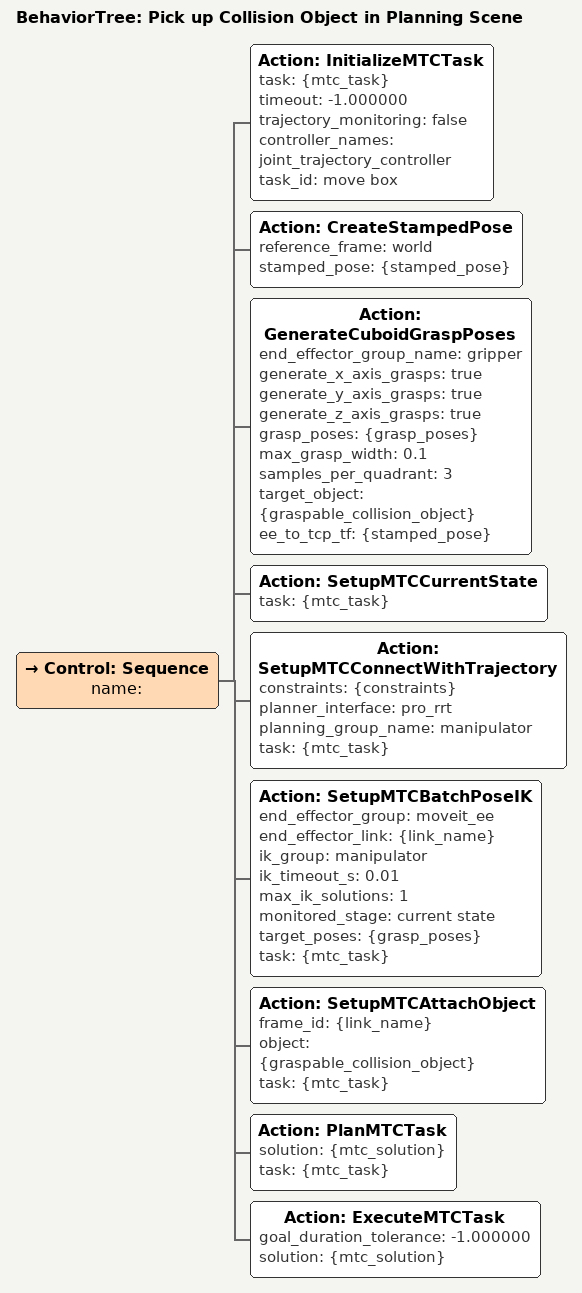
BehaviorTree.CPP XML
<?xml version="1.0" encoding="UTF-8" ?>
<root
  BTCPP_format="4"
  main_tree_to_execute="Pick up Collision Object in Planning Scene"
>
  <BehaviorTree ID="Pick up Collision Object in Planning Scene" _description="">
    <Control ID="Sequence" name="">
      <Action
        ID="InitializeMTCTask"
        task="{mtc_task}"
        timeout="-1.000000"
        trajectory_monitoring="false"
        controller_names="joint_trajectory_controller"
        task_id="move box"
      />
      <Action
        ID="CreateStampedPose"
        reference_frame="world"
        stamped_pose="{stamped_pose}"
      />
      <Action
        ID="GenerateCuboidGraspPoses"
        end_effector_group_name="gripper"
        generate_x_axis_grasps="true"
        generate_y_axis_grasps="true"
        generate_z_axis_grasps="true"
        grasp_poses="{grasp_poses}"
        max_grasp_width="0.1"
        samples_per_quadrant="3"
        target_object="{graspable_collision_object}"
        ee_to_tcp_tf="{stamped_pose}"
      />
      <Action ID="SetupMTCCurrentState" task="{mtc_task}" />
      <Action
        ID="SetupMTCConnectWithTrajectory"
        constraints="{constraints}"
        planner_interface="pro_rrt"
        planning_group_name="manipulator"
        task="{mtc_task}"
      />
      <Action
        ID="SetupMTCBatchPoseIK"
        end_effector_group="moveit_ee"
        end_effector_link="{link_name}"
        ik_group="manipulator"
        ik_timeout_s="0.01"
        max_ik_solutions="1"
        monitored_stage="current state"
        target_poses="{grasp_poses}"
        task="{mtc_task}"
      />
      <Action
        ID="SetupMTCAttachObject"
        frame_id="{link_name}"
        object="{graspable_collision_object}"
        task="{mtc_task}"
      />
      <Action ID="PlanMTCTask" solution="{mtc_solution}" task="{mtc_task}" />
      <Action
        ID="ExecuteMTCTask"
        goal_duration_tolerance="-1.000000"
        solution="{mtc_solution}"
      />
    </Control>
  </BehaviorTree>
</root>
